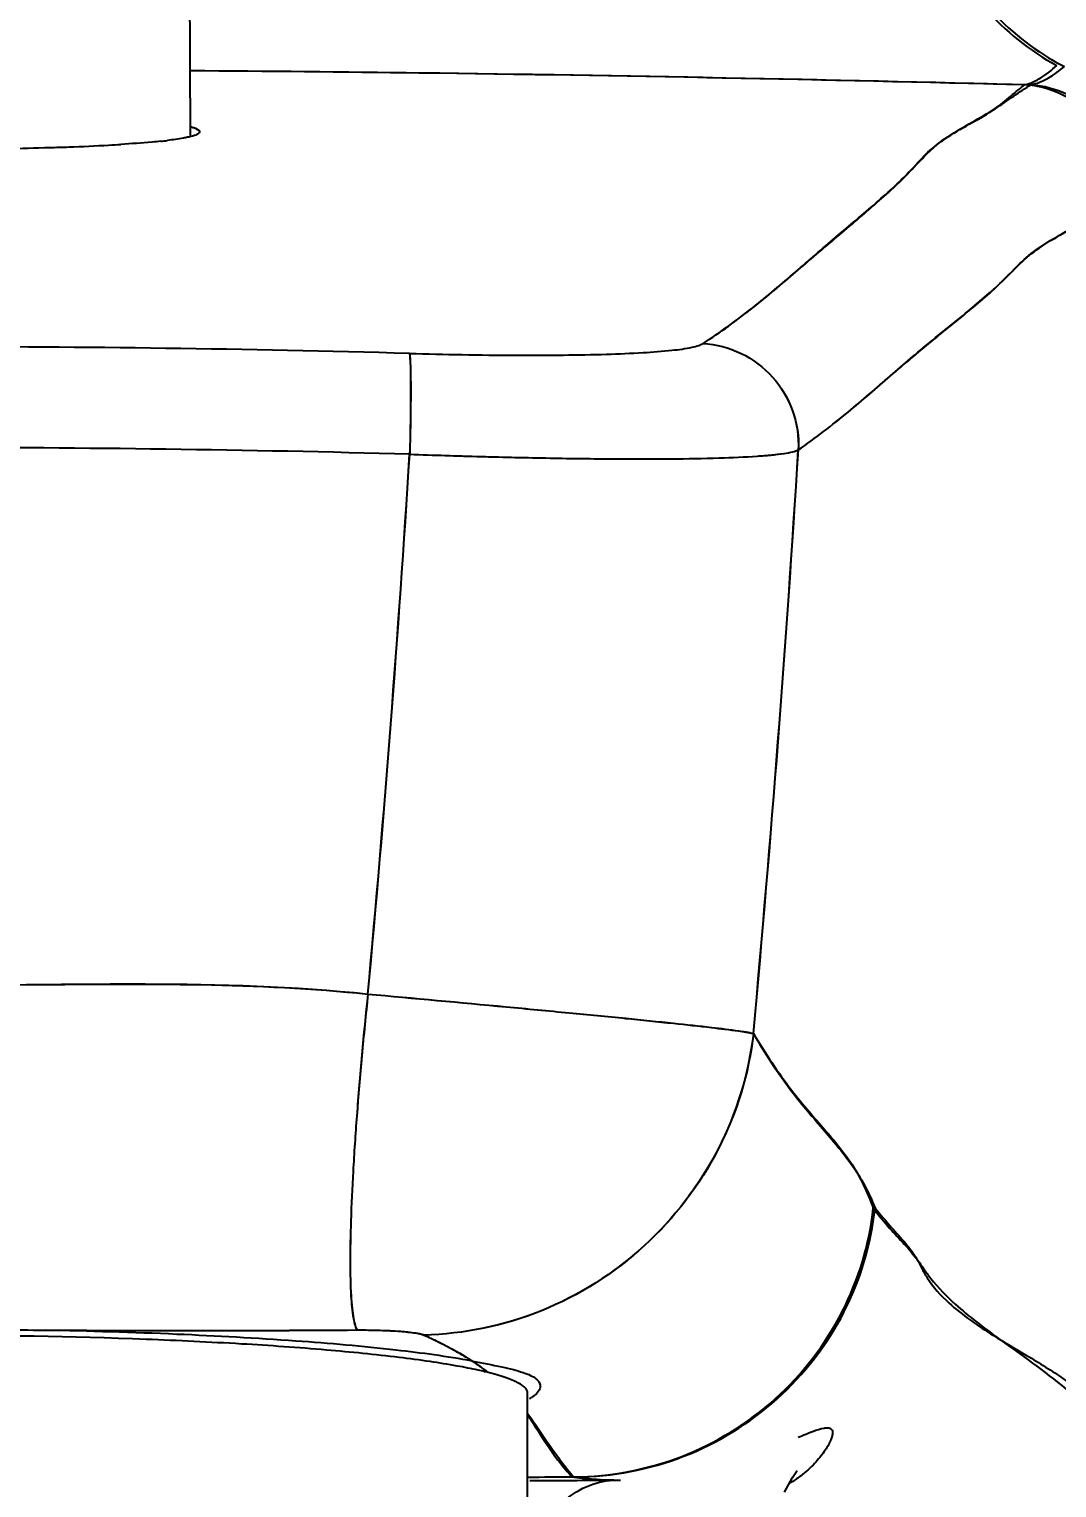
# Model space of a CAD drawing. Header units: millimetres. Extents: x 3553 to 4035, y 25961 to 26175.
# Drawn here: x 3916.16 to 3936.48, y 26053.1 to 26081.94 of the extents above; entities that cross this region are included whole.
import ezdxf

# ---------------------------------------------------------------- set-up
doc = ezdxf.new("R2010")
doc.units = ezdxf.units.MM
doc.styles.get("Standard").update_dxf_attribs({"font": ''})
doc.styles.get('Standard').set_extended_font_data('SimSun')
doc.dimstyles.new('副本 ISO-25-2bei', dxfattribs={"dimscale": 1.7, "dimtxt": 5, "dimasz": 5, "dimexe": 0.5, "dimexo": 0.625, "dimgap": 2, "dimtad": 1, "dimlfac": 0.0393, "dimdsep": 46, "dimtxsty": 'Standard', "dimcen": 2.5, "dimclrd": 1, "dimclre": 1, "dimclrt": 3, "dimadec": 0, "dimazin": 0, "dimtfac": 1, "dimtmove": 0, "dimatfit": 3, "dimfxl": 0, "dimarcsym": 0})

# ---------------------------------------------------------------- blocks, each defined once
blk = doc.blocks.new('*D0')
at = {"color": 1, "lineweight": -2, "transparency": 16777216}
for p, q in [((3837.025, 26072.582), (3837.025, 26160.935)), ((3991.079, 26072.745), (3991.079, 26160.935)), ((3845.525, 26160.085), (3982.579, 26160.085))]:
    blk.add_line(p, q, dxfattribs=at)
at = {"color": 1, "transparency": 16777216}
for points in [[(3845.525, 26161.502), (3845.525, 26158.669), (3837.025, 26160.085)], [(3982.579, 26161.502), (3982.579, 26158.669), (3991.079, 26160.085)]]:
    blk.add_solid(points, dxfattribs=at)
at = {"layer": 'Defpoints', "color": 0, "transparency": 16777216}
for p in [(3991.079, 26160.085), (3837.025, 26071.519), (3991.079, 26071.683)]:
    blk.add_point(p, dxfattribs=at)
at = {"color": 3, "transparency": 16777216, "insert": (3914.052, 26169.435), "char_height": 8.5, "attachment_point": 5}
blk.add_mtext('154.1', dxfattribs=at)
blk = doc.blocks.new('*D2')
at = {"color": 1, "lineweight": -2, "transparency": 16777216}
for p, q in [((3915.103, 26139.855), (4032.404, 26139.855)), ((4031.554, 26131.355), (4031.554, 26051.739)), ((3932.263, 26043.239), (4032.404, 26043.239))]:
    blk.add_line(p, q, dxfattribs=at)
at = {"color": 1, "transparency": 16777216}
for points in [[(4030.138, 26131.355), (4032.971, 26131.355), (4031.554, 26139.855)], [(4030.138, 26051.739), (4032.971, 26051.739), (4031.554, 26043.239)]]:
    blk.add_solid(points, dxfattribs=at)
at = {"layer": 'Defpoints', "color": 0, "transparency": 16777216}
for p in [(3914.04, 26139.855), (3931.201, 26043.239), (4031.554, 26043.239)]:
    blk.add_point(p, dxfattribs=at)
at = {"color": 3, "transparency": 16777216, "insert": (4022.204, 26091.547), "char_height": 8.5, "attachment_point": 5, "rotation": 90}
blk.add_mtext('96.6', dxfattribs=at)

msp = doc.modelspace()

# ---------------------------------------------------------------- linework, layer by layer
for points, knots in [([(3932.994, 26088.704), (3932.973, 26087.891), (3933.04, 26087.072), (3933.202, 26086.273), (3933.202, 26086.273), (3933.354, 26085.522), (3933.588, 26084.788), (3933.916, 26084.096), (3933.916, 26084.096), (3934.213, 26083.471), (3934.584, 26082.881), (3935.048, 26082.364), (3935.048, 26082.364), (3935.457, 26081.907), (3935.937, 26081.508), (3936.476, 26081.223)], [0, 0, 0, 0, 0.25, 0.25, 0.25, 0.25, 0.5, 0.5, 0.5, 0.5, 0.75, 0.75, 0.75, 0.75, 1, 1, 1, 1]), ([(3932.995, 26088.287), (3933.009, 26087.571), (3933.095, 26086.852), (3933.25, 26086.151), (3933.25, 26086.151), (3933.399, 26085.49), (3933.611, 26084.845), (3933.903, 26084.224), (3933.903, 26084.224), (3934.409, 26083.147), (3935.156, 26082.142), (3936.134, 26081.489)], [0, 0, 0, 0, 0.333333, 0.333333, 0.333333, 0.333333, 0.666667, 0.666667, 0.666667, 0.666667, 1, 1, 1, 1]), ([(3935.855, 26080.845), (3935.962, 26080.869), (3936.065, 26080.917), (3936.16, 26080.976), (3936.16, 26080.976), (3936.275, 26081.047), (3936.379, 26081.132), (3936.476, 26081.223)], [0, 0, 0, 0, 0.5, 0.5, 0.5, 0.5, 1, 1, 1, 1]), ([(3919.346, 26081.121), (3920.851, 26081.112), (3922.357, 26081.098), (3923.862, 26081.078), (3923.862, 26081.078), (3927.861, 26081.028), (3931.858, 26080.945), (3935.855, 26080.845)], [0, 0, 0, 0, 0.5, 0.5, 0.5, 0.5, 1, 1, 1, 1]), ([(3919.346, 26081.121), (3920.864, 26081.112), (3922.383, 26081.097), (3923.9, 26081.078), (3923.9, 26081.078), (3927.925, 26081.027), (3931.949, 26080.944), (3935.972, 26080.842)], [0, 0, 0, 0, 0.5, 0.5, 0.5, 0.5, 1, 1, 1, 1]), ([(3935.972, 26080.842), (3936.026, 26080.853), (3936.081, 26080.869), (3936.133, 26080.889), (3936.133, 26080.889), (3936.315, 26080.959), (3936.479, 26081.075), (3936.627, 26081.202)], [0, 0, 0, 0, 0.5, 0.5, 0.5, 0.5, 1, 1, 1, 1]), ([(3929.483, 26075.725), (3929.824, 26075.946), (3930.152, 26076.186), (3930.471, 26076.437), (3930.471, 26076.437), (3930.758, 26076.665), (3931.037, 26076.903), (3931.316, 26077.14), (3931.316, 26077.14), (3931.587, 26077.371), (3931.858, 26077.601), (3932.128, 26077.831), (3932.128, 26077.831), (3932.261, 26077.945), (3932.396, 26078.057), (3932.528, 26078.171), (3932.528, 26078.171), (3932.659, 26078.284), (3932.79, 26078.396), (3932.92, 26078.51), (3932.92, 26078.51), (3933.045, 26078.62), (3933.172, 26078.731), (3933.294, 26078.846), (3933.294, 26078.846), (3933.352, 26078.899), (3933.409, 26078.955), (3933.465, 26079.012), (3933.465, 26079.012), (3933.518, 26079.067), (3933.568, 26079.123), (3933.619, 26079.179), (3933.619, 26079.179), (3933.72, 26079.29), (3933.821, 26079.402), (3933.931, 26079.505), (3933.931, 26079.505), (3934.053, 26079.619), (3934.185, 26079.721), (3934.322, 26079.813), (3934.322, 26079.813), (3934.478, 26079.916), (3934.64, 26080.008), (3934.803, 26080.099), (3934.803, 26080.099), (3934.957, 26080.186), (3935.109, 26080.273), (3935.258, 26080.367), (3935.258, 26080.367), (3935.383, 26080.447), (3935.506, 26080.533), (3935.628, 26080.618), (3935.628, 26080.618), (3935.74, 26080.696), (3935.853, 26080.774), (3935.972, 26080.842)], [0, 0, 0, 0, 0.071429, 0.071429, 0.071429, 0.071429, 0.142857, 0.142857, 0.142857, 0.142857, 0.214286, 0.214286, 0.214286, 0.214286, 0.285714, 0.285714, 0.285714, 0.285714, 0.357143, 0.357143, 0.357143, 0.357143, 0.428571, 0.428571, 0.428571, 0.428571, 0.5, 0.5, 0.5, 0.5, 0.571429, 0.571429, 0.571429, 0.571429, 0.642857, 0.642857, 0.642857, 0.642857, 0.714286, 0.714286, 0.714286, 0.714286, 0.785714, 0.785714, 0.785714, 0.785714, 0.857143, 0.857143, 0.857143, 0.857143, 0.928571, 0.928571, 0.928571, 0.928571, 1, 1, 1, 1]), ([(3929.484, 26075.725), (3929.825, 26075.945), (3930.154, 26076.184), (3930.473, 26076.436), (3930.473, 26076.436), (3930.759, 26076.662), (3931.036, 26076.9), (3931.312, 26077.138), (3931.312, 26077.138), (3931.578, 26077.369), (3931.844, 26077.601), (3932.111, 26077.829), (3932.111, 26077.829), (3932.376, 26078.054), (3932.645, 26078.277), (3932.907, 26078.506), (3932.907, 26078.506), (3933.032, 26078.616), (3933.157, 26078.728), (3933.279, 26078.841), (3933.279, 26078.841), (3933.394, 26078.95), (3933.509, 26079.061), (3933.619, 26079.174), (3933.619, 26079.174), (3933.725, 26079.283), (3933.827, 26079.394), (3933.937, 26079.499), (3933.937, 26079.499), (3933.994, 26079.553), (3934.053, 26079.606), (3934.114, 26079.657), (3934.114, 26079.657), (3934.18, 26079.71), (3934.25, 26079.761), (3934.321, 26079.808), (3934.321, 26079.808), (3934.478, 26079.911), (3934.642, 26080.001), (3934.807, 26080.093), (3934.807, 26080.093), (3934.957, 26080.177), (3935.106, 26080.263), (3935.247, 26080.362), (3935.247, 26080.362), (3935.359, 26080.44), (3935.466, 26080.527), (3935.57, 26080.616), (3935.57, 26080.616), (3935.664, 26080.695), (3935.755, 26080.774), (3935.855, 26080.845)], [0, 0, 0, 0, 0.076923, 0.076923, 0.076923, 0.076923, 0.153846, 0.153846, 0.153846, 0.153846, 0.230769, 0.230769, 0.230769, 0.230769, 0.307692, 0.307692, 0.307692, 0.307692, 0.384615, 0.384615, 0.384615, 0.384615, 0.461538, 0.461538, 0.461538, 0.461538, 0.538462, 0.538462, 0.538462, 0.538462, 0.615385, 0.615385, 0.615385, 0.615385, 0.692308, 0.692308, 0.692308, 0.692308, 0.769231, 0.769231, 0.769231, 0.769231, 0.846154, 0.846154, 0.846154, 0.846154, 0.923077, 0.923077, 0.923077, 0.923077, 1, 1, 1, 1]), ([(3935.855, 26080.845), (3936.101, 26080.828), (3936.345, 26080.764), (3936.569, 26080.657), (3936.569, 26080.657), (3936.793, 26080.55), (3936.997, 26080.402), (3937.167, 26080.22), (3937.167, 26080.22), (3937.337, 26080.04), (3937.473, 26079.827), (3937.565, 26079.597), (3937.565, 26079.597), (3937.658, 26079.367), (3937.707, 26079.119), (3937.709, 26078.872)], [0, 0, 0, 0, 0.25, 0.25, 0.25, 0.25, 0.5, 0.5, 0.5, 0.5, 0.75, 0.75, 0.75, 0.75, 1, 1, 1, 1]), ([(3935.972, 26080.842), (3936.217, 26080.825), (3936.46, 26080.76), (3936.684, 26080.654), (3936.684, 26080.654), (3936.907, 26080.548), (3937.11, 26080.4), (3937.28, 26080.22), (3937.28, 26080.22), (3937.449, 26080.041), (3937.585, 26079.829), (3937.678, 26079.6), (3937.678, 26079.6), (3937.77, 26079.371), (3937.821, 26079.123), (3937.824, 26078.878)], [0, 0, 0, 0, 0.25, 0.25, 0.25, 0.25, 0.5, 0.5, 0.5, 0.5, 0.75, 0.75, 0.75, 0.75, 1, 1, 1, 1]), ([(3919.292, 26079.802), (3919.265, 26079.796), (3919.237, 26079.791), (3919.21, 26079.785), (3919.21, 26079.785), (3919.106, 26079.766), (3919.001, 26079.752), (3918.895, 26079.739)], [0, 0, 0, 0, 0.5, 0.5, 0.5, 0.5, 1, 1, 1, 1]), ([(3919.292, 26079.802), (3919.265, 26079.796), (3919.237, 26079.791), (3919.21, 26079.785), (3919.21, 26079.785), (3919.106, 26079.766), (3919, 26079.752), (3918.895, 26079.739)], [0, 0, 0, 0, 0.5, 0.5, 0.5, 0.5, 1, 1, 1, 1]), ([(3919.405, 26079.832), (3919.396, 26079.828), (3919.389, 26079.826), (3919.38, 26079.824), (3919.38, 26079.824), (3919.351, 26079.815), (3919.321, 26079.808), (3919.292, 26079.802)], [0, 0, 0, 0, 0.5, 0.5, 0.5, 0.5, 1, 1, 1, 1]), ([(3919.405, 26079.832), (3919.396, 26079.828), (3919.389, 26079.826), (3919.38, 26079.824), (3919.38, 26079.824), (3919.351, 26079.815), (3919.322, 26079.808), (3919.292, 26079.802)], [0, 0, 0, 0, 0.5, 0.5, 0.5, 0.5, 1, 1, 1, 1]), ([(3919.346, 26080.013), (3919.393, 26080), (3919.435, 26079.988), (3919.482, 26079.962), (3919.482, 26079.962), (3919.505, 26079.95), (3919.528, 26079.934), (3919.528, 26079.911)], [0, 0, 0, 0, 0.5, 0.5, 0.5, 0.5, 1, 1, 1, 1]), ([(3919.366, 26080.008), (3919.408, 26079.995), (3919.445, 26079.984), (3919.487, 26079.959), (3919.487, 26079.959), (3919.508, 26079.948), (3919.528, 26079.933), (3919.528, 26079.911)], [0, 0, 0, 0, 0.5, 0.5, 0.5, 0.5, 1, 1, 1, 1]), ([(3919.528, 26079.911), (3919.528, 26079.894), (3919.512, 26079.881), (3919.497, 26079.87), (3919.497, 26079.87), (3919.467, 26079.85), (3919.437, 26079.841), (3919.405, 26079.832)], [0, 0, 0, 0, 0.5, 0.5, 0.5, 0.5, 1, 1, 1, 1]), ([(3918.764, 26079.724), (3918.706, 26079.718), (3918.648, 26079.712), (3918.59, 26079.707), (3918.59, 26079.707), (3918.384, 26079.688), (3918.178, 26079.674), (3917.973, 26079.661)], [0, 0, 0, 0, 0.5, 0.5, 0.5, 0.5, 1, 1, 1, 1]), ([(3918.764, 26079.724), (3918.706, 26079.718), (3918.648, 26079.712), (3918.59, 26079.707), (3918.59, 26079.707), (3918.384, 26079.688), (3918.178, 26079.674), (3917.973, 26079.661)], [0, 0, 0, 0, 0.5, 0.5, 0.5, 0.5, 1, 1, 1, 1]), ([(3931.367, 26073.621), (3931.705, 26073.857), (3932.033, 26074.109), (3932.351, 26074.371), (3932.351, 26074.371), (3932.635, 26074.606), (3932.913, 26074.848), (3933.192, 26075.088), (3933.192, 26075.088), (3933.459, 26075.316), (3933.728, 26075.541), (3933.999, 26075.765), (3933.999, 26075.765), (3934.131, 26075.873), (3934.263, 26075.982), (3934.396, 26076.09), (3934.396, 26076.09), (3934.526, 26076.195), (3934.655, 26076.302), (3934.785, 26076.408), (3934.785, 26076.408), (3934.91, 26076.511), (3935.034, 26076.614), (3935.154, 26076.723), (3935.154, 26076.723), (3935.266, 26076.823), (3935.374, 26076.928), (3935.479, 26077.034), (3935.479, 26077.034), (3935.581, 26077.138), (3935.681, 26077.245), (3935.788, 26077.343), (3935.788, 26077.343), (3935.907, 26077.453), (3936.034, 26077.555), (3936.169, 26077.645), (3936.169, 26077.645), (3936.325, 26077.75), (3936.491, 26077.841), (3936.654, 26077.938), (3936.654, 26077.938), (3936.813, 26078.033), (3936.969, 26078.134), (3937.113, 26078.249), (3937.113, 26078.249), (3937.242, 26078.351), (3937.361, 26078.464), (3937.481, 26078.577), (3937.481, 26078.577), (3937.591, 26078.682), (3937.702, 26078.788), (3937.824, 26078.878)], [0, 0, 0, 0, 0.076923, 0.076923, 0.076923, 0.076923, 0.153846, 0.153846, 0.153846, 0.153846, 0.230769, 0.230769, 0.230769, 0.230769, 0.307692, 0.307692, 0.307692, 0.307692, 0.384615, 0.384615, 0.384615, 0.384615, 0.461538, 0.461538, 0.461538, 0.461538, 0.538462, 0.538462, 0.538462, 0.538462, 0.615385, 0.615385, 0.615385, 0.615385, 0.692308, 0.692308, 0.692308, 0.692308, 0.769231, 0.769231, 0.769231, 0.769231, 0.846154, 0.846154, 0.846154, 0.846154, 0.923077, 0.923077, 0.923077, 0.923077, 1, 1, 1, 1]), ([(3931.368, 26073.621), (3931.706, 26073.857), (3932.035, 26074.109), (3932.354, 26074.371), (3932.354, 26074.371), (3932.636, 26074.604), (3932.912, 26074.845), (3933.189, 26075.086), (3933.189, 26075.086), (3933.451, 26075.314), (3933.714, 26075.54), (3933.983, 26075.76), (3933.983, 26075.76), (3934.245, 26075.976), (3934.511, 26076.186), (3934.773, 26076.403), (3934.773, 26076.403), (3934.897, 26076.506), (3935.02, 26076.611), (3935.142, 26076.718), (3935.142, 26076.718), (3935.256, 26076.819), (3935.37, 26076.923), (3935.479, 26077.031), (3935.479, 26077.031), (3935.584, 26077.135), (3935.686, 26077.242), (3935.795, 26077.342), (3935.795, 26077.342), (3935.914, 26077.453), (3936.042, 26077.555), (3936.176, 26077.646), (3936.176, 26077.646), (3936.333, 26077.751), (3936.498, 26077.841), (3936.66, 26077.937), (3936.66, 26077.937), (3936.813, 26078.028), (3936.963, 26078.126), (3937.1, 26078.24), (3937.1, 26078.24), (3937.217, 26078.338), (3937.324, 26078.447), (3937.426, 26078.561), (3937.426, 26078.561), (3937.519, 26078.666), (3937.609, 26078.774), (3937.709, 26078.872)], [0, 0, 0, 0, 0.083333, 0.083333, 0.083333, 0.083333, 0.166667, 0.166667, 0.166667, 0.166667, 0.25, 0.25, 0.25, 0.25, 0.333333, 0.333333, 0.333333, 0.333333, 0.416667, 0.416667, 0.416667, 0.416667, 0.5, 0.5, 0.5, 0.5, 0.583333, 0.583333, 0.583333, 0.583333, 0.666667, 0.666667, 0.666667, 0.666667, 0.75, 0.75, 0.75, 0.75, 0.833333, 0.833333, 0.833333, 0.833333, 0.916667, 0.916667, 0.916667, 0.916667, 1, 1, 1, 1]), ([(3923.674, 26075.528), (3924.373, 26075.509), (3925.069, 26075.497), (3925.768, 26075.494), (3925.768, 26075.494), (3926.085, 26075.493), (3926.403, 26075.493), (3926.721, 26075.497), (3926.721, 26075.497), (3927.006, 26075.499), (3927.29, 26075.505), (3927.574, 26075.513), (3927.574, 26075.513), (3927.815, 26075.521), (3928.056, 26075.531), (3928.297, 26075.546), (3928.297, 26075.546), (3928.488, 26075.557), (3928.678, 26075.571), (3928.868, 26075.592), (3928.868, 26075.592), (3929.002, 26075.606), (3929.135, 26075.623), (3929.267, 26075.652), (3929.267, 26075.652), (3929.311, 26075.662), (3929.355, 26075.672), (3929.398, 26075.686), (3929.398, 26075.686), (3929.428, 26075.697), (3929.457, 26075.708), (3929.483, 26075.725)], [0, 0, 0, 0, 0.125, 0.125, 0.125, 0.125, 0.25, 0.25, 0.25, 0.25, 0.375, 0.375, 0.375, 0.375, 0.5, 0.5, 0.5, 0.5, 0.625, 0.625, 0.625, 0.625, 0.75, 0.75, 0.75, 0.75, 0.875, 0.875, 0.875, 0.875, 1, 1, 1, 1]), ([(3923.674, 26075.528), (3923.683, 26075.508), (3923.684, 26075.487), (3923.685, 26075.464), (3923.685, 26075.464), (3923.688, 26075.42), (3923.692, 26075.377), (3923.694, 26075.333), (3923.694, 26075.333), (3923.697, 26075.269), (3923.698, 26075.204), (3923.699, 26075.14), (3923.699, 26075.14), (3923.7, 26075.057), (3923.701, 26074.974), (3923.701, 26074.891), (3923.701, 26074.891), (3923.702, 26074.793), (3923.701, 26074.694), (3923.701, 26074.595), (3923.701, 26074.595), (3923.7, 26074.485), (3923.699, 26074.374), (3923.698, 26074.263), (3923.698, 26074.263), (3923.694, 26074.021), (3923.688, 26073.778), (3923.682, 26073.536)], [0, 0, 0, 0, 0.142857, 0.142857, 0.142857, 0.142857, 0.285714, 0.285714, 0.285714, 0.285714, 0.428571, 0.428571, 0.428571, 0.428571, 0.571429, 0.571429, 0.571429, 0.571429, 0.714286, 0.714286, 0.714286, 0.714286, 0.857143, 0.857143, 0.857143, 0.857143, 1, 1, 1, 1]), ([(3923.677, 26075.528), (3924.374, 26075.509), (3925.071, 26075.497), (3925.769, 26075.494), (3925.769, 26075.494), (3926.086, 26075.493), (3926.404, 26075.493), (3926.722, 26075.497), (3926.722, 26075.497), (3927.007, 26075.499), (3927.29, 26075.505), (3927.575, 26075.513), (3927.575, 26075.513), (3927.815, 26075.521), (3928.057, 26075.531), (3928.298, 26075.546), (3928.298, 26075.546), (3928.488, 26075.557), (3928.678, 26075.571), (3928.868, 26075.592), (3928.868, 26075.592), (3929.002, 26075.606), (3929.136, 26075.623), (3929.268, 26075.652), (3929.268, 26075.652), (3929.312, 26075.662), (3929.356, 26075.672), (3929.399, 26075.686), (3929.399, 26075.686), (3929.428, 26075.696), (3929.457, 26075.708), (3929.484, 26075.725)], [0, 0, 0, 0, 0.125, 0.125, 0.125, 0.125, 0.25, 0.25, 0.25, 0.25, 0.375, 0.375, 0.375, 0.375, 0.5, 0.5, 0.5, 0.5, 0.625, 0.625, 0.625, 0.625, 0.75, 0.75, 0.75, 0.75, 0.875, 0.875, 0.875, 0.875, 1, 1, 1, 1]), ([(3923.677, 26075.528), (3923.684, 26075.508), (3923.685, 26075.487), (3923.686, 26075.464), (3923.686, 26075.464), (3923.69, 26075.42), (3923.693, 26075.377), (3923.695, 26075.333), (3923.695, 26075.333), (3923.698, 26075.269), (3923.699, 26075.204), (3923.7, 26075.14), (3923.7, 26075.14), (3923.701, 26075.057), (3923.702, 26074.974), (3923.702, 26074.891), (3923.702, 26074.891), (3923.703, 26074.793), (3923.703, 26074.694), (3923.702, 26074.595), (3923.702, 26074.595), (3923.701, 26074.485), (3923.7, 26074.374), (3923.699, 26074.263), (3923.699, 26074.263), (3923.695, 26074.021), (3923.691, 26073.778), (3923.683, 26073.536)], [0, 0, 0, 0, 0.142857, 0.142857, 0.142857, 0.142857, 0.285714, 0.285714, 0.285714, 0.285714, 0.428571, 0.428571, 0.428571, 0.428571, 0.571429, 0.571429, 0.571429, 0.571429, 0.714286, 0.714286, 0.714286, 0.714286, 0.857143, 0.857143, 0.857143, 0.857143, 1, 1, 1, 1]), ([(3929.483, 26075.725), (3929.741, 26075.71), (3930, 26075.643), (3930.235, 26075.53), (3930.235, 26075.53), (3930.47, 26075.416), (3930.682, 26075.256), (3930.857, 26075.061), (3930.857, 26075.061), (3931.031, 26074.867), (3931.167, 26074.638), (3931.254, 26074.391), (3931.254, 26074.391), (3931.341, 26074.144), (3931.38, 26073.88), (3931.367, 26073.621)], [0, 0, 0, 0, 0.25, 0.25, 0.25, 0.25, 0.5, 0.5, 0.5, 0.5, 0.75, 0.75, 0.75, 0.75, 1, 1, 1, 1]), ([(3929.484, 26075.725), (3929.742, 26075.71), (3930, 26075.642), (3930.235, 26075.53), (3930.235, 26075.53), (3930.471, 26075.416), (3930.683, 26075.256), (3930.857, 26075.061), (3930.857, 26075.061), (3931.032, 26074.867), (3931.167, 26074.638), (3931.255, 26074.391), (3931.255, 26074.391), (3931.342, 26074.145), (3931.381, 26073.88), (3931.368, 26073.621)], [0, 0, 0, 0, 0.25, 0.25, 0.25, 0.25, 0.5, 0.5, 0.5, 0.5, 0.75, 0.75, 0.75, 0.75, 1, 1, 1, 1]), ([(3923.682, 26073.536), (3924.607, 26073.503), (3925.532, 26073.476), (3926.458, 26073.46), (3926.458, 26073.46), (3926.879, 26073.453), (3927.301, 26073.447), (3927.722, 26073.444), (3927.722, 26073.444), (3928.098, 26073.442), (3928.474, 26073.442), (3928.85, 26073.445), (3928.85, 26073.445), (3929.169, 26073.448), (3929.488, 26073.454), (3929.805, 26073.463), (3929.805, 26073.463), (3930.057, 26073.472), (3930.307, 26073.483), (3930.558, 26073.499), (3930.558, 26073.499), (3930.734, 26073.511), (3930.909, 26073.526), (3931.083, 26073.552), (3931.083, 26073.552), (3931.141, 26073.561), (3931.199, 26073.571), (3931.256, 26073.585), (3931.256, 26073.585), (3931.294, 26073.593), (3931.332, 26073.604), (3931.367, 26073.621)], [0, 0, 0, 0, 0.125, 0.125, 0.125, 0.125, 0.25, 0.25, 0.25, 0.25, 0.375, 0.375, 0.375, 0.375, 0.5, 0.5, 0.5, 0.5, 0.625, 0.625, 0.625, 0.625, 0.75, 0.75, 0.75, 0.75, 0.875, 0.875, 0.875, 0.875, 1, 1, 1, 1]), ([(3923.683, 26073.536), (3924.155, 26073.519), (3924.626, 26073.504), (3925.097, 26073.491), (3925.097, 26073.491), (3925.552, 26073.478), (3926.005, 26073.469), (3926.459, 26073.46), (3926.459, 26073.46), (3926.88, 26073.453), (3927.301, 26073.447), (3927.723, 26073.445), (3927.723, 26073.445), (3928.099, 26073.442), (3928.475, 26073.442), (3928.851, 26073.445), (3928.851, 26073.445), (3929.169, 26073.448), (3929.488, 26073.454), (3929.805, 26073.463), (3929.805, 26073.463), (3930.057, 26073.472), (3930.308, 26073.482), (3930.558, 26073.5), (3930.558, 26073.5), (3930.656, 26073.506), (3930.754, 26073.514), (3930.851, 26073.523), (3930.851, 26073.523), (3930.929, 26073.532), (3931.007, 26073.541), (3931.084, 26073.552), (3931.084, 26073.552), (3931.142, 26073.561), (3931.2, 26073.572), (3931.257, 26073.585), (3931.257, 26073.585), (3931.295, 26073.594), (3931.332, 26073.605), (3931.368, 26073.621)], [0, 0, 0, 0, 0.1, 0.1, 0.1, 0.1, 0.2, 0.2, 0.2, 0.2, 0.3, 0.3, 0.3, 0.3, 0.4, 0.4, 0.4, 0.4, 0.5, 0.5, 0.5, 0.5, 0.6, 0.6, 0.6, 0.6, 0.7, 0.7, 0.7, 0.7, 0.8, 0.8, 0.8, 0.8, 0.9, 0.9, 0.9, 0.9, 1, 1, 1, 1]), ([(3914.039, 26063.042), (3914.775, 26063.04), (3915.51, 26063.045), (3916.245, 26063.051), (3916.245, 26063.051), (3918.451, 26063.068), (3920.663, 26063.093), (3922.855, 26062.865)], [0, 0, 0, 0, 0.5, 0.5, 0.5, 0.5, 1, 1, 1, 1]), ([(3914.039, 26063.042), (3914.775, 26063.04), (3915.511, 26063.045), (3916.246, 26063.052), (3916.246, 26063.052), (3916.982, 26063.058), (3917.716, 26063.066), (3918.453, 26063.064), (3918.453, 26063.064), (3919.923, 26063.06), (3921.397, 26063.02), (3922.858, 26062.865)], [0, 0, 0, 0, 0.333333, 0.333333, 0.333333, 0.333333, 0.666667, 0.666667, 0.666667, 0.666667, 1, 1, 1, 1]), ([(3922.858, 26062.865), (3922.814, 26062.458), (3922.773, 26062.049), (3922.736, 26061.641), (3922.736, 26061.641), (3922.699, 26061.247), (3922.666, 26060.851), (3922.636, 26060.457), (3922.636, 26060.457), (3922.608, 26060.091), (3922.583, 26059.724), (3922.563, 26059.357), (3922.563, 26059.357), (3922.545, 26059.03), (3922.53, 26058.704), (3922.519, 26058.376), (3922.519, 26058.376), (3922.51, 26058.1), (3922.505, 26057.824), (3922.505, 26057.547), (3922.505, 26057.547), (3922.506, 26057.331), (3922.51, 26057.114), (3922.523, 26056.898), (3922.523, 26056.898), (3922.528, 26056.816), (3922.534, 26056.732), (3922.544, 26056.649), (3922.544, 26056.649), (3922.55, 26056.583), (3922.559, 26056.517), (3922.571, 26056.452), (3922.571, 26056.452), (3922.58, 26056.404), (3922.591, 26056.356), (3922.606, 26056.31), (3922.606, 26056.31), (3922.616, 26056.279), (3922.629, 26056.248), (3922.648, 26056.223)], [0, 0, 0, 0, 0.1, 0.1, 0.1, 0.1, 0.2, 0.2, 0.2, 0.2, 0.3, 0.3, 0.3, 0.3, 0.4, 0.4, 0.4, 0.4, 0.5, 0.5, 0.5, 0.5, 0.6, 0.6, 0.6, 0.6, 0.7, 0.7, 0.7, 0.7, 0.8, 0.8, 0.8, 0.8, 0.9, 0.9, 0.9, 0.9, 1, 1, 1, 1]), ([(3922.855, 26062.865), (3922.77, 26062.064), (3922.695, 26061.261), (3922.636, 26060.457), (3922.636, 26060.457), (3922.608, 26060.091), (3922.583, 26059.724), (3922.563, 26059.357), (3922.563, 26059.357), (3922.545, 26059.03), (3922.53, 26058.704), (3922.52, 26058.376), (3922.52, 26058.376), (3922.51, 26058.1), (3922.505, 26057.823), (3922.506, 26057.547), (3922.506, 26057.547), (3922.506, 26057.331), (3922.511, 26057.115), (3922.522, 26056.898), (3922.522, 26056.898), (3922.531, 26056.749), (3922.543, 26056.599), (3922.569, 26056.452), (3922.569, 26056.452), (3922.578, 26056.404), (3922.589, 26056.356), (3922.604, 26056.31), (3922.604, 26056.31), (3922.613, 26056.279), (3922.625, 26056.248), (3922.645, 26056.223)], [0, 0, 0, 0, 0.125, 0.125, 0.125, 0.125, 0.25, 0.25, 0.25, 0.25, 0.375, 0.375, 0.375, 0.375, 0.5, 0.5, 0.5, 0.5, 0.625, 0.625, 0.625, 0.625, 0.75, 0.75, 0.75, 0.75, 0.875, 0.875, 0.875, 0.875, 1, 1, 1, 1]), ([(3922.855, 26062.865), (3923.767, 26062.782), (3924.678, 26062.697), (3925.589, 26062.612), (3925.589, 26062.612), (3926.005, 26062.573), (3926.42, 26062.533), (3926.837, 26062.493), (3926.837, 26062.493), (3927.209, 26062.458), (3927.58, 26062.422), (3927.952, 26062.384), (3927.952, 26062.384), (3928.269, 26062.353), (3928.584, 26062.319), (3928.9, 26062.286), (3928.9, 26062.286), (3929.15, 26062.26), (3929.402, 26062.232), (3929.652, 26062.202), (3929.652, 26062.202), (3929.829, 26062.182), (3930.005, 26062.159), (3930.182, 26062.135), (3930.182, 26062.135), (3930.281, 26062.122), (3930.38, 26062.108), (3930.478, 26062.084)], [0, 0, 0, 0, 0.142857, 0.142857, 0.142857, 0.142857, 0.285714, 0.285714, 0.285714, 0.285714, 0.428571, 0.428571, 0.428571, 0.428571, 0.571429, 0.571429, 0.571429, 0.571429, 0.714286, 0.714286, 0.714286, 0.714286, 0.857143, 0.857143, 0.857143, 0.857143, 1, 1, 1, 1]), ([(3922.858, 26062.865), (3923.77, 26062.781), (3924.681, 26062.697), (3925.591, 26062.613), (3925.591, 26062.613), (3926.007, 26062.573), (3926.424, 26062.534), (3926.839, 26062.493), (3926.839, 26062.493), (3927.211, 26062.458), (3927.582, 26062.422), (3927.954, 26062.385), (3927.954, 26062.385), (3928.27, 26062.353), (3928.587, 26062.321), (3928.902, 26062.287), (3928.902, 26062.287), (3929.152, 26062.261), (3929.404, 26062.234), (3929.654, 26062.205), (3929.654, 26062.205), (3929.831, 26062.183), (3930.008, 26062.161), (3930.186, 26062.137), (3930.186, 26062.137), (3930.284, 26062.123), (3930.383, 26062.109), (3930.48, 26062.085)], [0, 0, 0, 0, 0.142857, 0.142857, 0.142857, 0.142857, 0.285714, 0.285714, 0.285714, 0.285714, 0.428571, 0.428571, 0.428571, 0.428571, 0.571429, 0.571429, 0.571429, 0.571429, 0.714286, 0.714286, 0.714286, 0.714286, 0.857143, 0.857143, 0.857143, 0.857143, 1, 1, 1, 1]), ([(3930.478, 26062.084), (3930.386, 26061.294), (3930.147, 26060.513), (3929.781, 26059.8), (3929.781, 26059.8), (3929.411, 26059.082), (3928.913, 26058.432), (3928.318, 26057.887), (3928.318, 26057.887), (3927.725, 26057.345), (3927.035, 26056.907), (3926.287, 26056.604), (3926.287, 26056.604), (3925.548, 26056.306), (3924.753, 26056.14), (3923.961, 26056.124)], [0, 0, 0, 0, 0.25, 0.25, 0.25, 0.25, 0.5, 0.5, 0.5, 0.5, 0.75, 0.75, 0.75, 0.75, 1, 1, 1, 1]), ([(3930.48, 26062.085), (3930.39, 26061.295), (3930.15, 26060.514), (3929.784, 26059.801), (3929.784, 26059.801), (3929.414, 26059.083), (3928.916, 26058.433), (3928.321, 26057.889), (3928.321, 26057.889), (3927.728, 26057.345), (3927.038, 26056.907), (3926.291, 26056.605), (3926.291, 26056.605), (3925.552, 26056.307), (3924.756, 26056.14), (3923.964, 26056.124)], [0, 0, 0, 0, 0.25, 0.25, 0.25, 0.25, 0.5, 0.5, 0.5, 0.5, 0.75, 0.75, 0.75, 0.75, 1, 1, 1, 1]), ([(3930.478, 26062.084), (3930.706, 26061.691), (3930.958, 26061.309), (3931.234, 26060.947), (3931.234, 26060.947), (3931.441, 26060.676), (3931.663, 26060.417), (3931.886, 26060.157), (3931.886, 26060.157), (3932.078, 26059.933), (3932.27, 26059.71), (3932.438, 26059.468), (3932.438, 26059.468), (3932.524, 26059.345), (3932.604, 26059.216), (3932.676, 26059.083), (3932.676, 26059.083), (3932.754, 26058.938), (3932.822, 26058.786), (3932.885, 26058.634)], [0, 0, 0, 0, 0.2, 0.2, 0.2, 0.2, 0.4, 0.4, 0.4, 0.4, 0.6, 0.6, 0.6, 0.6, 0.8, 0.8, 0.8, 0.8, 1, 1, 1, 1]), ([(3930.48, 26062.085), (3930.71, 26061.694), (3930.962, 26061.315), (3931.24, 26060.957), (3931.24, 26060.957), (3931.35, 26060.816), (3931.463, 26060.677), (3931.579, 26060.542), (3931.579, 26060.542), (3931.683, 26060.421), (3931.787, 26060.303), (3931.89, 26060.182), (3931.89, 26060.182), (3932.08, 26059.963), (3932.267, 26059.741), (3932.426, 26059.498), (3932.426, 26059.498), (3932.508, 26059.371), (3932.584, 26059.237), (3932.65, 26059.101), (3932.65, 26059.101), (3932.724, 26058.947), (3932.788, 26058.788), (3932.849, 26058.63)], [0, 0, 0, 0, 0.166667, 0.166667, 0.166667, 0.166667, 0.333333, 0.333333, 0.333333, 0.333333, 0.5, 0.5, 0.5, 0.5, 0.666667, 0.666667, 0.666667, 0.666667, 0.833333, 0.833333, 0.833333, 0.833333, 1, 1, 1, 1]), ([(3926.932, 26053.316), (3927.655, 26053.322), (3928.385, 26053.462), (3929.064, 26053.725), (3929.064, 26053.725), (3929.743, 26053.989), (3930.371, 26054.377), (3930.911, 26054.863), (3930.911, 26054.863), (3931.45, 26055.348), (3931.898, 26055.931), (3932.23, 26056.576), (3932.23, 26056.576), (3932.559, 26057.217), (3932.771, 26057.92), (3932.849, 26058.63)], [0, 0, 0, 0, 0.25, 0.25, 0.25, 0.25, 0.5, 0.5, 0.5, 0.5, 0.75, 0.75, 0.75, 0.75, 1, 1, 1, 1]), ([(3926.964, 26053.317), (3927.689, 26053.322), (3928.419, 26053.462), (3929.099, 26053.726), (3929.099, 26053.726), (3929.777, 26053.989), (3930.407, 26054.377), (3930.947, 26054.862), (3930.947, 26054.862), (3931.486, 26055.347), (3931.937, 26055.928), (3932.268, 26056.573), (3932.268, 26056.573), (3932.598, 26057.215), (3932.808, 26057.921), (3932.885, 26058.634)], [0, 0, 0, 0, 0.25, 0.25, 0.25, 0.25, 0.5, 0.5, 0.5, 0.5, 0.75, 0.75, 0.75, 0.75, 1, 1, 1, 1]), ([(3932.849, 26058.63), (3932.954, 26058.496), (3933.06, 26058.364), (3933.173, 26058.237), (3933.173, 26058.237), (3933.268, 26058.129), (3933.366, 26058.025), (3933.463, 26057.919), (3933.463, 26057.919), (3933.553, 26057.82), (3933.641, 26057.719), (3933.721, 26057.612), (3933.721, 26057.612), (3933.763, 26057.556), (3933.802, 26057.498), (3933.842, 26057.44), (3933.842, 26057.44), (3933.888, 26057.373), (3933.937, 26057.307), (3933.986, 26057.242), (3933.986, 26057.242), (3934.13, 26057.058), (3934.295, 26056.892), (3934.469, 26056.735), (3934.469, 26056.735), (3934.74, 26056.491), (3935.031, 26056.27), (3935.325, 26056.056), (3935.325, 26056.056), (3935.521, 26055.914), (3935.717, 26055.775), (3935.912, 26055.632), (3935.912, 26055.632), (3936.137, 26055.468), (3936.358, 26055.3), (3936.575, 26055.124), (3936.575, 26055.124), (3937.083, 26054.709), (3937.558, 26054.249), (3937.966, 26053.736)], [0, 0, 0, 0, 0.1, 0.1, 0.1, 0.1, 0.2, 0.2, 0.2, 0.2, 0.3, 0.3, 0.3, 0.3, 0.4, 0.4, 0.4, 0.4, 0.5, 0.5, 0.5, 0.5, 0.6, 0.6, 0.6, 0.6, 0.7, 0.7, 0.7, 0.7, 0.8, 0.8, 0.8, 0.8, 0.9, 0.9, 0.9, 0.9, 1, 1, 1, 1]), ([(3932.885, 26058.634), (3932.992, 26058.504), (3933.1, 26058.375), (3933.212, 26058.249), (3933.212, 26058.249), (3933.305, 26058.144), (3933.401, 26058.041), (3933.491, 26057.933), (3933.491, 26057.933), (3933.573, 26057.835), (3933.651, 26057.734), (3933.713, 26057.624), (3933.713, 26057.624), (3933.746, 26057.567), (3933.775, 26057.509), (3933.805, 26057.451), (3933.805, 26057.451), (3933.838, 26057.385), (3933.874, 26057.318), (3933.914, 26057.255), (3933.914, 26057.255), (3934.029, 26057.07), (3934.179, 26056.908), (3934.342, 26056.76), (3934.342, 26056.76), (3934.613, 26056.513), (3934.916, 26056.307), (3935.226, 26056.113), (3935.226, 26056.113), (3935.442, 26055.978), (3935.662, 26055.85), (3935.882, 26055.719), (3935.882, 26055.719), (3936.131, 26055.57), (3936.379, 26055.416), (3936.618, 26055.253), (3936.618, 26055.253), (3936.875, 26055.077), (3937.122, 26054.889), (3937.353, 26054.682), (3937.353, 26054.682), (3937.589, 26054.469), (3937.808, 26054.237), (3937.992, 26053.98)], [0, 0, 0, 0, 0.090909, 0.090909, 0.090909, 0.090909, 0.181818, 0.181818, 0.181818, 0.181818, 0.272727, 0.272727, 0.272727, 0.272727, 0.363636, 0.363636, 0.363636, 0.363636, 0.454545, 0.454545, 0.454545, 0.454545, 0.545455, 0.545455, 0.545455, 0.545455, 0.636364, 0.636364, 0.636364, 0.636364, 0.727273, 0.727273, 0.727273, 0.727273, 0.818182, 0.818182, 0.818182, 0.818182, 0.909091, 0.909091, 0.909091, 0.909091, 1, 1, 1, 1]), ([(3914.039, 26056.244), (3914.243, 26056.244), (3914.448, 26056.243), (3914.653, 26056.242), (3914.653, 26056.242), (3915.259, 26056.239), (3915.867, 26056.229), (3916.475, 26056.218)], [0, 0, 0, 0, 0.5, 0.5, 0.5, 0.5, 1, 1, 1, 1]), ([(3924.922, 26055.607), (3924.423, 26055.7), (3923.917, 26055.767), (3923.411, 26055.825), (3923.411, 26055.825), (3922.752, 26055.899), (3922.092, 26055.957), (3921.431, 26056.004), (3921.431, 26056.004), (3920.648, 26056.061), (3919.863, 26056.104), (3919.079, 26056.137), (3919.079, 26056.137), (3918.212, 26056.175), (3917.344, 26056.2), (3916.475, 26056.218)], [0, 0, 0, 0, 0.25, 0.25, 0.25, 0.25, 0.5, 0.5, 0.5, 0.5, 0.75, 0.75, 0.75, 0.75, 1, 1, 1, 1]), ([(3922.645, 26056.223), (3922.795, 26056.224), (3922.945, 26056.222), (3923.096, 26056.218), (3923.096, 26056.218), (3923.229, 26056.213), (3923.362, 26056.208), (3923.495, 26056.197), (3923.495, 26056.197), (3923.595, 26056.189), (3923.695, 26056.178), (3923.795, 26056.164), (3923.795, 26056.164), (3923.852, 26056.156), (3923.91, 26056.148), (3923.961, 26056.124)], [0, 0, 0, 0, 0.25, 0.25, 0.25, 0.25, 0.5, 0.5, 0.5, 0.5, 0.75, 0.75, 0.75, 0.75, 1, 1, 1, 1]), ([(3922.648, 26056.223), (3922.798, 26056.224), (3922.949, 26056.222), (3923.099, 26056.218), (3923.099, 26056.218), (3923.232, 26056.213), (3923.365, 26056.207), (3923.498, 26056.197), (3923.498, 26056.197), (3923.598, 26056.19), (3923.699, 26056.18), (3923.798, 26056.164), (3923.798, 26056.164), (3923.831, 26056.159), (3923.866, 26056.153), (3923.899, 26056.145), (3923.899, 26056.145), (3923.921, 26056.139), (3923.944, 26056.134), (3923.964, 26056.124)], [0, 0, 0, 0, 0.2, 0.2, 0.2, 0.2, 0.4, 0.4, 0.4, 0.4, 0.6, 0.6, 0.6, 0.6, 0.8, 0.8, 0.8, 0.8, 1, 1, 1, 1]), ([(3923.961, 26056.124), (3924.008, 26056.103), (3924.056, 26056.081), (3924.103, 26056.06), (3924.103, 26056.06), (3924.233, 26055.997), (3924.362, 26055.933), (3924.489, 26055.864)], [0, 0, 0, 0, 0.5, 0.5, 0.5, 0.5, 1, 1, 1, 1]), ([(3923.964, 26056.124), (3924.058, 26056.082), (3924.149, 26056.04), (3924.24, 26055.995), (3924.24, 26055.995), (3924.476, 26055.879), (3924.705, 26055.752), (3924.922, 26055.607)], [0, 0, 0, 0, 0.5, 0.5, 0.5, 0.5, 1, 1, 1, 1]), ([(3924.62, 26055.511), (3924.442, 26055.543), (3924.264, 26055.572), (3924.086, 26055.598), (3924.086, 26055.598), (3923.883, 26055.628), (3923.679, 26055.655), (3923.475, 26055.68), (3923.475, 26055.68), (3922.997, 26055.738), (3922.518, 26055.785), (3922.038, 26055.826), (3922.038, 26055.826), (3921.477, 26055.874), (3920.916, 26055.914), (3920.354, 26055.946), (3920.354, 26055.946), (3919.729, 26055.983), (3919.103, 26056.012), (3918.476, 26056.037)], [0, 0, 0, 0, 0.2, 0.2, 0.2, 0.2, 0.4, 0.4, 0.4, 0.4, 0.6, 0.6, 0.6, 0.6, 0.8, 0.8, 0.8, 0.8, 1, 1, 1, 1]), ([(3924.489, 26055.864), (3924.527, 26055.844), (3924.566, 26055.822), (3924.603, 26055.801), (3924.603, 26055.801), (3924.71, 26055.74), (3924.815, 26055.676), (3924.917, 26055.609)], [0, 0, 0, 0, 0.5, 0.5, 0.5, 0.5, 1, 1, 1, 1]), ([(3924.917, 26055.609), (3924.945, 26055.59), (3924.973, 26055.571), (3925, 26055.553), (3925, 26055.553), (3925.077, 26055.499), (3925.154, 26055.443), (3925.228, 26055.385)], [0, 0, 0, 0, 0.5, 0.5, 0.5, 0.5, 1, 1, 1, 1]), ([(3924.922, 26055.607), (3925.117, 26055.57), (3925.311, 26055.535), (3925.503, 26055.494), (3925.503, 26055.494), (3925.581, 26055.477), (3925.658, 26055.459), (3925.734, 26055.439), (3925.734, 26055.439), (3925.798, 26055.423), (3925.861, 26055.405), (3925.924, 26055.383), (3925.924, 26055.383), (3925.975, 26055.366), (3926.024, 26055.347), (3926.073, 26055.324), (3926.073, 26055.324), (3926.11, 26055.306), (3926.146, 26055.284), (3926.179, 26055.26), (3926.179, 26055.26), (3926.204, 26055.239), (3926.227, 26055.217), (3926.242, 26055.19), (3926.242, 26055.19), (3926.256, 26055.167), (3926.264, 26055.142), (3926.264, 26055.116)], [0, 0, 0, 0, 0.142857, 0.142857, 0.142857, 0.142857, 0.285714, 0.285714, 0.285714, 0.285714, 0.428571, 0.428571, 0.428571, 0.428571, 0.571429, 0.571429, 0.571429, 0.571429, 0.714286, 0.714286, 0.714286, 0.714286, 0.857143, 0.857143, 0.857143, 0.857143, 1, 1, 1, 1]), ([(3925.164, 26055.399), (3925.122, 26055.409), (3925.081, 26055.419), (3925.039, 26055.428), (3925.039, 26055.428), (3924.9, 26055.458), (3924.76, 26055.486), (3924.62, 26055.511)], [0, 0, 0, 0, 0.5, 0.5, 0.5, 0.5, 1, 1, 1, 1]), ([(3926.015, 26054.977), (3926.015, 26054.995), (3926.009, 26055.014), (3926.001, 26055.031), (3926.001, 26055.031), (3925.991, 26055.051), (3925.977, 26055.069), (3925.961, 26055.085), (3925.961, 26055.085), (3925.94, 26055.105), (3925.918, 26055.122), (3925.893, 26055.138), (3925.893, 26055.138), (3925.863, 26055.159), (3925.832, 26055.176), (3925.8, 26055.192), (3925.8, 26055.192), (3925.761, 26055.211), (3925.72, 26055.229), (3925.679, 26055.245), (3925.679, 26055.245), (3925.631, 26055.264), (3925.583, 26055.281), (3925.533, 26055.297), (3925.533, 26055.297), (3925.476, 26055.316), (3925.42, 26055.333), (3925.362, 26055.349), (3925.362, 26055.349), (3925.296, 26055.367), (3925.229, 26055.383), (3925.164, 26055.399)], [0, 0, 0, 0, 0.125, 0.125, 0.125, 0.125, 0.25, 0.25, 0.25, 0.25, 0.375, 0.375, 0.375, 0.375, 0.5, 0.5, 0.5, 0.5, 0.625, 0.625, 0.625, 0.625, 0.75, 0.75, 0.75, 0.75, 0.875, 0.875, 0.875, 0.875, 1, 1, 1, 1]), ([(3926.264, 26055.116), (3926.264, 26055.096), (3926.259, 26055.078), (3926.253, 26055.06), (3926.253, 26055.06), (3926.226, 26054.987), (3926.157, 26054.933), (3926.093, 26054.891)], [0, 0, 0, 0, 0.5, 0.5, 0.5, 0.5, 1, 1, 1, 1]), ([(3926.02, 26054.532), (3926.159, 26054.333), (3926.283, 26054.125), (3926.418, 26053.924), (3926.418, 26053.924), (3926.488, 26053.82), (3926.56, 26053.718), (3926.637, 26053.62), (3926.637, 26053.62), (3926.719, 26053.516), (3926.806, 26053.415), (3926.894, 26053.316)], [0, 0, 0, 0, 0.333333, 0.333333, 0.333333, 0.333333, 0.666667, 0.666667, 0.666667, 0.666667, 1, 1, 1, 1]), ([(3926.021, 26054.564), (3926.171, 26054.361), (3926.307, 26054.147), (3926.451, 26053.94), (3926.451, 26053.94), (3926.599, 26053.724), (3926.757, 26053.515), (3926.927, 26053.316)], [0, 0, 0, 0, 0.5, 0.5, 0.5, 0.5, 1, 1, 1, 1]), ([(3931.364, 26054.102), (3931.462, 26054.144), (3931.562, 26054.185), (3931.664, 26054.222), (3931.664, 26054.222), (3931.734, 26054.248), (3931.804, 26054.272), (3931.876, 26054.283), (3931.876, 26054.283), (3931.901, 26054.288), (3931.924, 26054.29), (3931.949, 26054.289), (3931.949, 26054.289), (3931.967, 26054.288), (3931.985, 26054.285), (3932.002, 26054.276), (3932.002, 26054.276), (3932.014, 26054.268), (3932.025, 26054.258), (3932.033, 26054.245), (3932.033, 26054.245), (3932.04, 26054.23), (3932.043, 26054.213), (3932.043, 26054.195), (3932.043, 26054.195), (3932.044, 26054.174), (3932.04, 26054.151), (3932.036, 26054.13), (3932.036, 26054.13), (3932.028, 26054.103), (3932.019, 26054.076), (3932.008, 26054.049), (3932.008, 26054.049), (3931.995, 26054.017), (3931.98, 26053.986), (3931.963, 26053.955), (3931.963, 26053.955), (3931.944, 26053.919), (3931.922, 26053.884), (3931.899, 26053.85), (3931.899, 26053.85), (3931.846, 26053.768), (3931.785, 26053.691), (3931.718, 26053.618), (3931.718, 26053.618), (3931.64, 26053.53), (3931.555, 26053.449), (3931.463, 26053.375)], [0, 0, 0, 0, 0.083333, 0.083333, 0.083333, 0.083333, 0.166667, 0.166667, 0.166667, 0.166667, 0.25, 0.25, 0.25, 0.25, 0.333333, 0.333333, 0.333333, 0.333333, 0.416667, 0.416667, 0.416667, 0.416667, 0.5, 0.5, 0.5, 0.5, 0.583333, 0.583333, 0.583333, 0.583333, 0.666667, 0.666667, 0.666667, 0.666667, 0.75, 0.75, 0.75, 0.75, 0.833333, 0.833333, 0.833333, 0.833333, 0.916667, 0.916667, 0.916667, 0.916667, 1, 1, 1, 1]), ([(3925.995, 26051.772), (3926.081, 26051.985), (3926.19, 26052.193), (3926.322, 26052.383), (3926.322, 26052.383), (3926.442, 26052.558), (3926.583, 26052.718), (3926.745, 26052.854), (3926.745, 26052.854), (3926.893, 26052.978), (3927.059, 26053.081), (3927.24, 26053.152), (3927.24, 26053.152), (3927.41, 26053.218), (3927.591, 26053.255), (3927.771, 26053.257)], [0, 0, 0, 0, 0.25, 0.25, 0.25, 0.25, 0.5, 0.5, 0.5, 0.5, 0.75, 0.75, 0.75, 0.75, 1, 1, 1, 1]), ([(3926.932, 26053.316), (3926.969, 26053.311), (3927.006, 26053.306), (3927.043, 26053.302), (3927.043, 26053.302), (3927.152, 26053.288), (3927.261, 26053.278), (3927.371, 26053.27)], [0, 0, 0, 0, 0.5, 0.5, 0.5, 0.5, 1, 1, 1, 1]), ([(3931.095, 26053.015), (3931.095, 26053.015), (3931.251, 26053.305), (3931.251, 26053.305), (3931.251, 26053.305), (3931.251, 26053.305), (3931.334, 26053.423), (3931.334, 26053.423), (3931.334, 26053.423), (3931.334, 26053.423), (3931.349, 26053.44), (3931.349, 26053.44)], [0, 0, 0, 0, 0.333333, 0.333333, 0.333333, 0.333333, 0.666667, 0.666667, 0.666667, 0.666667, 1, 1, 1, 1]), ([(3931.463, 26053.375), (3931.444, 26053.36), (3931.424, 26053.345), (3931.404, 26053.33), (3931.404, 26053.33), (3931.341, 26053.283), (3931.276, 26053.24), (3931.208, 26053.2)], [0, 0, 0, 0, 0.5, 0.5, 0.5, 0.5, 1, 1, 1, 1])]:
    msp.add_open_spline(points, degree=3, knots=knots)
for points in [[(3919.328, 26082.846), (3919.328, 26082.846), (3919.345, 26079.823), (3919.345, 26079.823)], [(3936.134, 26081.489), (3936.292, 26081.383), (3936.457, 26081.287), (3936.627, 26081.202)], [(3915.712, 26079.579), (3915.996, 26079.585), (3916.281, 26079.591), (3916.565, 26079.6)], [(3915.712, 26079.579), (3915.996, 26079.585), (3916.281, 26079.591), (3916.565, 26079.6)], [(3916.565, 26079.6), (3916.693, 26079.603), (3916.82, 26079.607), (3916.947, 26079.611)], [(3916.565, 26079.6), (3916.692, 26079.603), (3916.82, 26079.607), (3916.947, 26079.611)], [(3916.947, 26079.611), (3917.207, 26079.621), (3917.469, 26079.633), (3917.73, 26079.647)], [(3916.947, 26079.611), (3917.207, 26079.621), (3917.469, 26079.633), (3917.73, 26079.647)], [(3917.73, 26079.647), (3917.811, 26079.651), (3917.892, 26079.655), (3917.973, 26079.661)], [(3917.73, 26079.647), (3917.811, 26079.651), (3917.893, 26079.655), (3917.973, 26079.661)], [(3918.764, 26079.724), (3918.808, 26079.728), (3918.852, 26079.734), (3918.895, 26079.739)], [(3918.764, 26079.724), (3918.808, 26079.728), (3918.852, 26079.734), (3918.895, 26079.739)], [(3923.677, 26075.528), (3920.465, 26075.618), (3917.253, 26075.662), (3914.039, 26075.662)], [(3923.683, 26073.536), (3920.47, 26073.624), (3917.255, 26073.668), (3914.039, 26073.668)], [(3922.855, 26062.865), (3923.183, 26066.419), (3923.459, 26069.975), (3923.682, 26073.536)], [(3922.858, 26062.865), (3923.186, 26066.419), (3923.461, 26069.975), (3923.683, 26073.536)], [(3930.478, 26062.084), (3930.831, 26065.926), (3931.127, 26069.771), (3931.367, 26073.621)], [(3930.48, 26062.085), (3930.833, 26065.927), (3931.129, 26069.772), (3931.368, 26073.621)], [(3916.475, 26056.218), (3918.533, 26056.214), (3920.59, 26056.208), (3922.648, 26056.223)], [(3916.475, 26056.218), (3916.475, 26056.218), (3916.536, 26056.218), (3916.536, 26056.218)], [(3916.536, 26056.218), (3918.572, 26056.214), (3920.609, 26056.209), (3922.645, 26056.223)], [(3918.476, 26056.037), (3916.998, 26056.092), (3915.518, 26056.119), (3914.039, 26056.118)], [(3926.015, 26051.005), (3926.015, 26051.005), (3926.015, 26054.977), (3926.015, 26054.977)], [(3926.049, 26054.866), (3926.064, 26054.873), (3926.078, 26054.882), (3926.093, 26054.891)], [(3926.927, 26053.316), (3926.623, 26053.313), (3926.32, 26053.311), (3926.016, 26053.308)], [(3926.055, 26053.247), (3926.614, 26053.248), (3927.171, 26053.251), (3927.728, 26053.256)], [(3926.932, 26053.316), (3926.921, 26053.316), (3926.909, 26053.316), (3926.898, 26053.316)], [(3926.964, 26053.316), (3926.964, 26053.316), (3926.921, 26053.316), (3926.921, 26053.316)], [(3926.964, 26053.316), (3927.083, 26053.301), (3927.201, 26053.287), (3927.32, 26053.277)], [(3927.32, 26053.277), (3927.498, 26053.262), (3927.675, 26053.256), (3927.853, 26053.257)], [(3927.371, 26053.27), (3927.504, 26053.261), (3927.637, 26053.256), (3927.771, 26053.256)], [(3927.728, 26053.256), (3927.728, 26053.256), (3927.771, 26053.256), (3927.771, 26053.256)], [(3931.191, 26053.19), (3931.197, 26053.193), (3931.203, 26053.197), (3931.208, 26053.2)]]:
    msp.add_open_spline(points, degree=3)

# ---------------------------------------------------------------- dimensions: what is measured, and where the dimension line sits
dim = msp.add_linear_dim(base=(3991.079, 26160.085), p1=(3837.025, 26071.519), p2=(3991.079, 26071.683), dimstyle='副本 ISO-25-2bei', override={"dimgap": 3, "dimdec": 1, "dimlfac": 1})
dim.commit()
dim.dimension.update_dxf_attribs({"geometry": '*D0', "text_midpoint": (3914.052, 26169.435)})
dim = msp.add_linear_dim(base=(4031.554, 26043.239), p1=(3914.04, 26139.855), p2=(3931.201, 26043.239), angle=90, dimstyle='副本 ISO-25-2bei', override={"dimgap": 3, "dimdec": 1, "dimlfac": 1})
dim.commit()
dim.dimension.update_dxf_attribs({"geometry": '*D2', "text_midpoint": (4022.204, 26091.547)})

doc.saveas('drawing.dxf')
